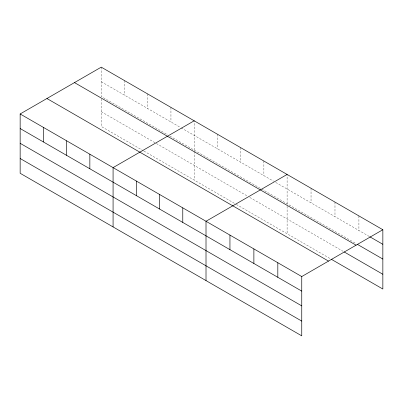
<?xml version="1.0" encoding="UTF-8"?>
<svg xmlns="http://www.w3.org/2000/svg" width="403" height="403" viewBox="0 0 403 403"><rect width="100%" height="100%" fill="white"/><g stroke="black" fill="none" stroke-linecap="round" stroke-linejoin="round"><path stroke-width="0.3" stroke-dasharray="2.02 1.51" d="M101.249 67.15L101.249 96.478L167.703 134.844M194.175 150.128L194.175 120.799M287.107 203.782L287.107 174.454M101.249 81.718L180.67 127.57M181.209 127.882L273.597 181.224M275.758 182.468L369.249 236.445M169.864 136.093L356.192 243.669M101.249 111.686L155.815 143.191M156.354 143.503L247.664 196.221M249.825 197.465L343.139 251.341M143.387 150.777L101.249 126.446L101.249 97.692M143.931 151.09L235.775 204.12M236.319 204.432L330.626 258.877M358.912 215.912L358.912 230.481M334.979 202.094L334.979 216.658M311.04 188.272L311.04 202.84M287.107 206.215L287.107 233.75M263.874 161.039L263.874 175.607M240.641 147.629L240.641 162.192M217.408 134.214L217.408 148.783M194.175 151.347L194.175 180.101M170.943 107.389L170.943 121.953M147.71 93.975L147.71 108.543M124.477 80.565L124.477 95.128"/><path stroke-width="0.6" d="M20.15 113.968L301.751 276.554L301.751 335.85L20.15 173.27L20.15 113.968L101.249 67.15L382.85 229.73L382.85 289.032L331.17 259.194M194.175 120.799L113.077 167.623L113.077 226.919M287.107 174.454L206.009 221.272L206.009 280.574M301.751 276.554L382.85 229.73M369.793 236.763L382.85 244.299M357.28 244.299L382.85 259.058M74.484 82.6L356.086 245.18M344.227 251.971L382.85 274.267M46.914 98.518L328.516 261.104M20.15 128.537L301.751 291.117M20.15 143.297L301.751 305.882M20.15 158.505L301.751 321.09M277.818 262.731L277.818 277.299M253.88 248.913L253.88 263.481M229.947 235.095L229.947 249.659M182.776 207.862L182.776 222.426M159.543 194.448L159.543 209.016M136.31 181.038L136.31 195.601M89.849 154.208L89.849 168.776M66.616 140.798L66.616 155.362M43.383 127.383L43.383 141.952"/></g></svg>
